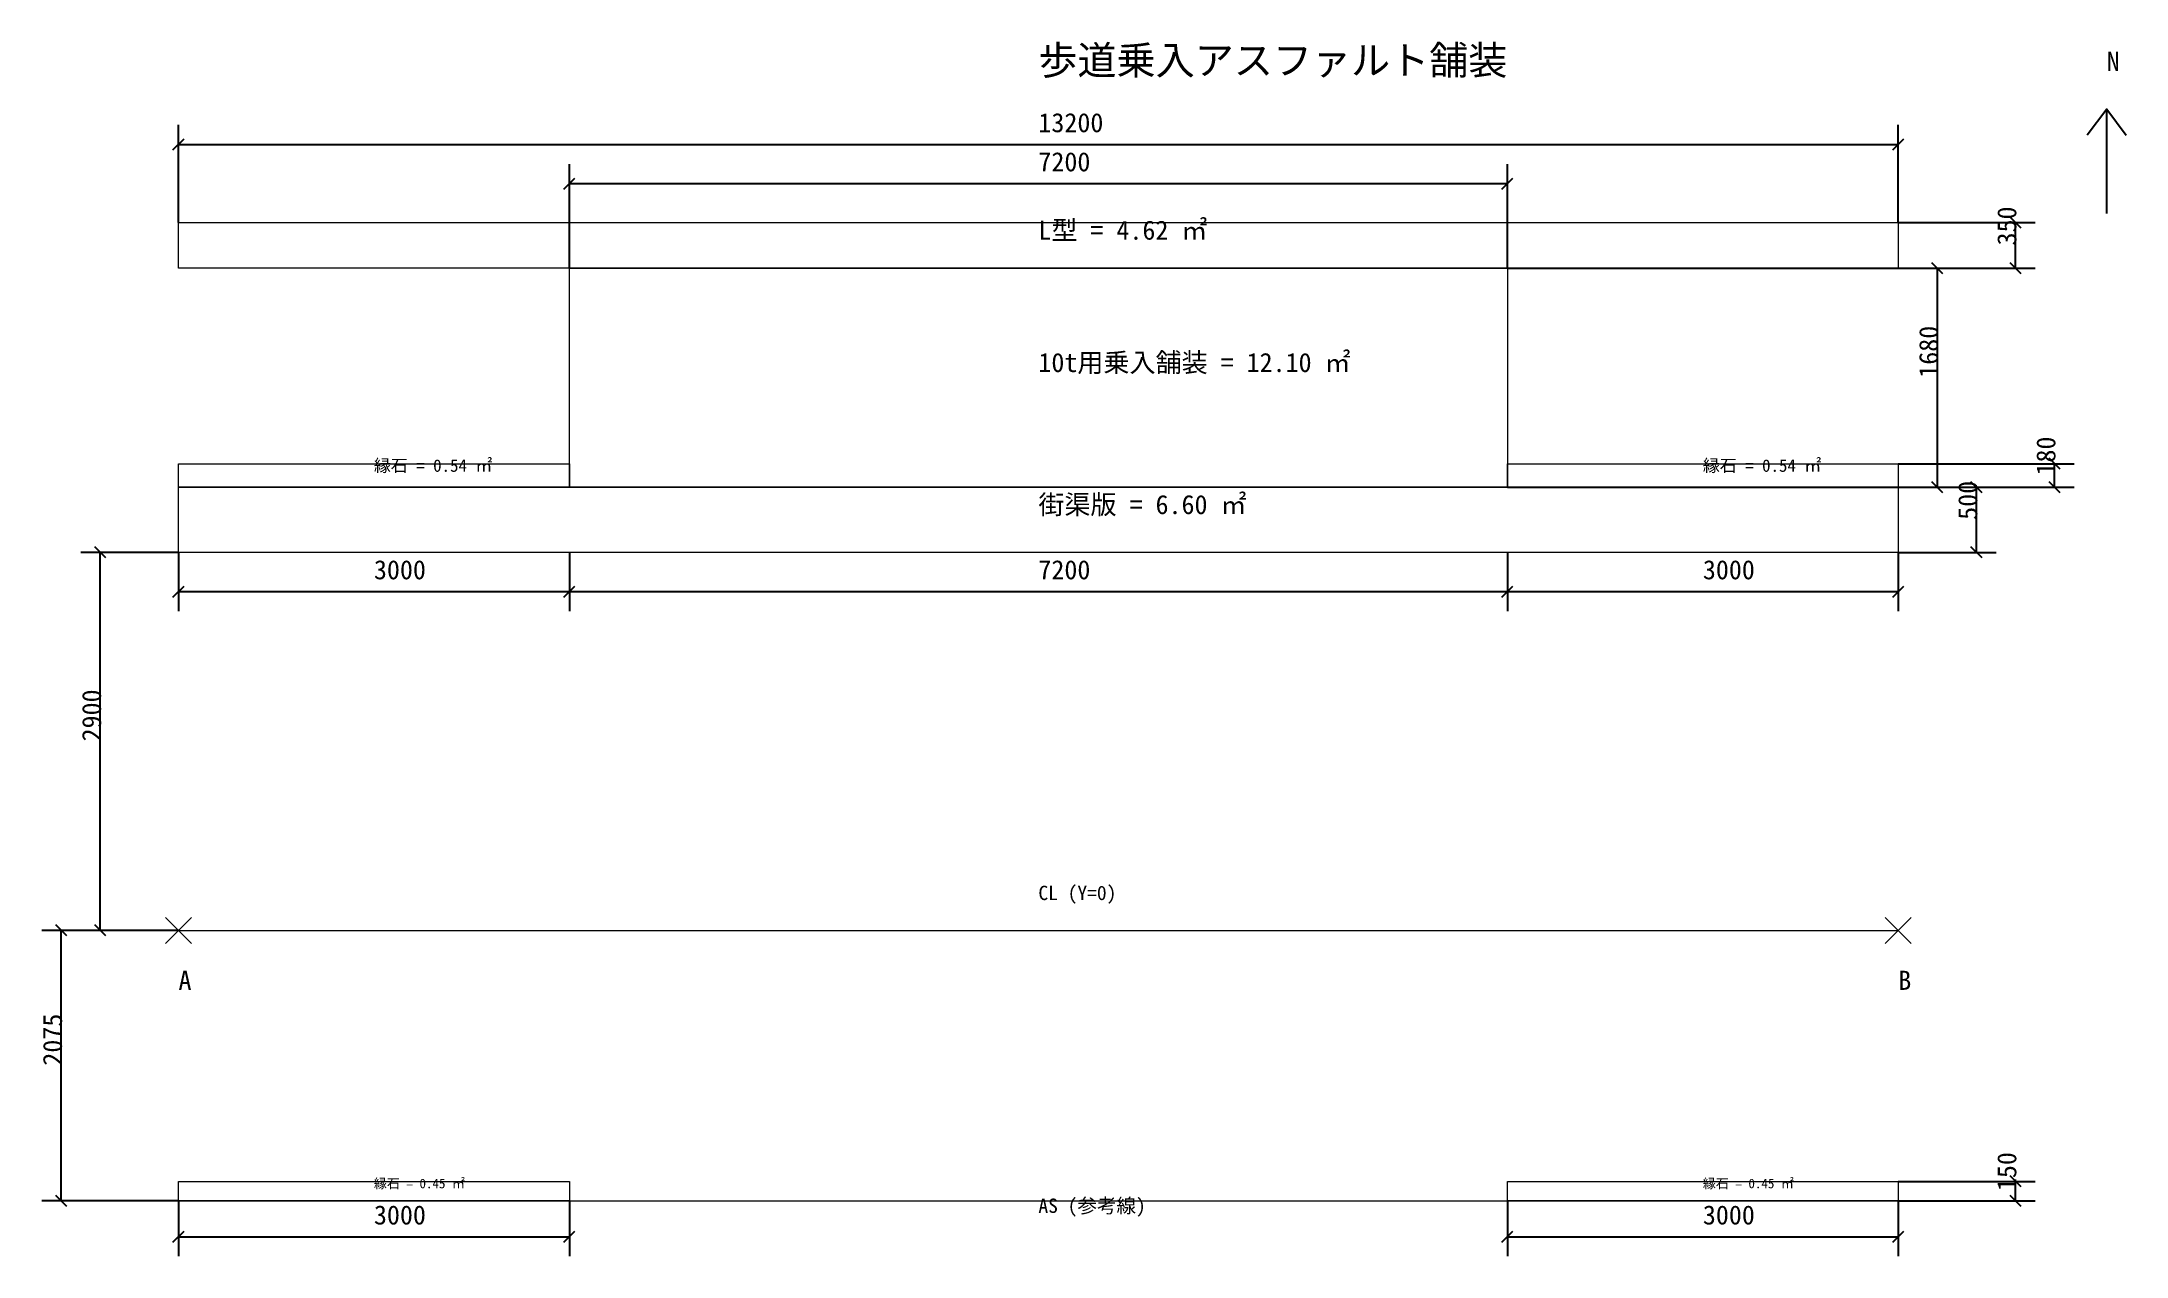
# Model space of a CAD drawing. Units: millimetres at full size. Extents: x -1050 to 14950, y -2500 to 6818.
import ezdxf
from ezdxf.enums import TextEntityAlignment as Align

# ---------------------------------------------------------------- set-up
doc = ezdxf.new("R2010")
doc.units = ezdxf.units.MM
for name, color, linetype, lineweight in [('0-0_OUTLINE', 7, 'Continuous', 18), ('0-1_EDGE', 8, 'Continuous', 18), ('0-2_EXIST', 9, 'Continuous', 18)]:
    doc.layers.add(name, color=color, linetype=linetype, lineweight=lineweight)
for name, color, linetype in [('0-3_DIM', 1, 'Continuous'), ('0-4_TEXT', 7, 'Continuous'), ('0-5_SYMBOL', 3, 'Continuous')]:
    doc.layers.add(name, color=color, linetype=linetype)
doc.styles.add('ＭＳ ゴシック', font='')
doc.styles.get('ＭＳ ゴシック').set_extended_font_data('MS Gothic')

msp = doc.modelspace()

# ---------------------------------------------------------------- linework, layer by layer
at = {"layer": '0-0_OUTLINE'}
for points in [[(0, 5430), (13200, 5430), (13200, 5080), (0, 5080)], [(0, 3580), (3000, 3580), (3000, 3400), (0, 3400)], [(10200, 3580), (13200, 3580), (13200, 3400), (10200, 3400)], [(0, 3400), (13200, 3400), (13200, 2900), (0, 2900)], [(0, -1925), (3000, -1925), (3000, -2075), (0, -2075)], [(10200, -1925), (13200, -1925), (13200, -2075), (10200, -2075)]]:
    msp.add_lwpolyline(points, close=True, dxfattribs=at)
at = {"layer": '0-0_OUTLINE', "color": 5}
msp.add_lwpolyline([(3000, 5080), (10200, 5080), (10200, 3400), (3000, 3400)], close=True, dxfattribs=at)
at = {"layer": '0-1_EDGE'}
for p, q in [((-100, -100), (100, 100)), ((-100, 100), (100, -100)), ((0, 0), (13200, 0)), ((13100, -100), (13300, 100)), ((13100, 100), (13300, -100))]:
    msp.add_line(p, q, dxfattribs=at)
at = {"layer": '0-2_EXIST'}
msp.add_line((0, -2075), (13200, -2075), dxfattribs=at)
at = {"layer": '0-3_DIM'}
for p, q in [((0, 5430), (0, 6180)), ((13200, 5430), (13200, 6180)), ((-42.426, 5987.574), (42.426, 6072.426)), ((0, 6030), (13200, 6030)), ((13157.574, 5987.574), (13242.426, 6072.426)), ((2957.574, 5687.574), (3042.426, 5772.426)), ((3000, 5080), (3000, 5880)), ((10157.574, 5687.574), (10242.426, 5772.426)), ((10200, 5080), (10200, 5880)), ((3000, 5730), (10200, 5730)), ((14142.426, 5387.574), (14057.574, 5472.426)), ((13200, 5430), (14250, 5430)), ((14100, 5080), (14100, 5430)), ((13542.426, 5037.574), (13457.574, 5122.426)), ((14142.426, 5037.574), (14057.574, 5122.426)), ((10200, 5080), (13650, 5080)), ((13200, 5080), (14250, 5080)), ((13500, 3400), (13500, 5080)), ((13200, 3580), (14550, 3580)), ((14442.426, 3537.574), (14357.574, 3622.426)), ((14400, 3400), (14400, 3580)), ((10200, 3400), (13650, 3400)), ((13200, 3400), (13950, 3400)), ((13200, 3400), (14550, 3400)), ((13542.426, 3357.574), (13457.574, 3442.426)), ((13842.426, 3357.574), (13757.574, 3442.426)), ((13800, 2900), (13800, 3400)), ((14442.426, 3357.574), (14357.574, 3442.426)), ((0, 2900), (-750, 2900)), ((-557.574, 2857.574), (-642.426, 2942.426)), ((-600, 0), (-600, 2900)), ((0, 2900), (0, 2450)), ((3000, 2900), (3000, 2450)), ((3000, 2900), (3000, 2450)), ((10200, 2900), (10200, 2450)), ((10200, 2900), (10200, 2450)), ((13200, 2900), (13200, 2450)), ((13200, 2900), (13950, 2900)), ((13842.426, 2857.574), (13757.574, 2942.426)), ((-42.426, 2557.574), (42.426, 2642.426)), ((0, 2600), (3000, 2600)), ((2957.574, 2557.574), (3042.426, 2642.426)), ((2957.574, 2557.574), (3042.426, 2642.426)), ((3000, 2600), (10200, 2600)), ((10157.574, 2557.574), (10242.426, 2642.426)), ((10157.574, 2557.574), (10242.426, 2642.426)), ((10200, 2600), (13200, 2600)), ((13157.574, 2557.574), (13242.426, 2642.426)), ((0, 0), (-1050, 0)), ((-857.574, -42.426), (-942.426, 42.426)), ((-900, -2075), (-900, 0)), ((0, 0), (-750, 0)), ((-557.574, -42.426), (-642.426, 42.426)), ((14142.426, -1967.426), (14057.574, -1882.574)), ((0, -2075), (-1050, -2075)), ((-857.574, -2117.426), (-942.426, -2032.574)), ((0, -2075), (0, -2500)), ((3000, -2075), (3000, -2500)), ((10200, -2075), (10200, -2500)), ((13200, -1925), (14250, -1925)), ((13200, -2075), (13200, -2500)), ((13200, -2075), (14250, -2075)), ((14142.426, -2117.426), (14057.574, -2032.574)), ((14100, -2075), (14100, -1925)), ((-42.426, -2392.426), (42.426, -2307.574)), ((0, -2350), (3000, -2350)), ((2957.574, -2392.426), (3042.426, -2307.574)), ((10157.574, -2392.426), (10242.426, -2307.574)), ((10200, -2350), (13200, -2350)), ((13157.574, -2392.426), (13242.426, -2307.574))]:
    msp.add_line(p, q, dxfattribs=at)
at = {"layer": '0-5_SYMBOL'}
msp.add_line((14800, 6300), (14950, 6100), dxfattribs=at)
msp.add_lwpolyline([(14800, 5500), (14800, 6300), (14650, 6100)], dxfattribs=at)

# ---------------------------------------------------------------- texts
at = {"layer": '0-4_TEXT', "style": 'ＭＳ ゴシック'}
for s, height, p in [('歩道乗入アスファルト舗装', 219.9, (6600, 6500)), ('13200', 146.6, (6600, 6080)), ('7200', 146.6, (6600, 5780)), ('L型 = 4.62 ㎡', 146.6, (6600, 5255)), ('10t用乗入舗装 = 12.10 ㎡', 146.6, (6600, 4240)), ('縁石 = 0.54 ㎡', 95.31, (1500, 3490)), ('縁石 = 0.54 ㎡', 95.31, (11700, 3490)), ('街渠版 = 6.60 ㎡', 146.6, (6600, 3150)), ('3000', 146.6, (1500, 2650)), ('7200', 146.6, (6600, 2650)), ('3000', 146.6, (11700, 2650)), ('CL (Y=0)', 110, (6600, 200)), ('A', 146.6, (0, -500)), ('B', 146.6, (13200, -500)), ('縁石 = 0.45 ㎡', 73.31, (1500, -2000)), ('縁石 = 0.45 ㎡', 73.31, (11700, -2000)), ('AS (参考線)', 110, (6600, -2200)), ('3000', 146.6, (1500, -2300)), ('3000', 146.6, (11700, -2300))]:
    msp.add_text(s, height=height, dxfattribs=at).set_placement(p, align=Align.BOTTOM_LEFT)
for s, p in [('350', (14150, 5255)), ('1680', (13550, 4240)), ('180', (14450, 3490)), ('500', (13850, 3150)), ('2900', (-550, 1450)), ('2075', (-850, -1037.5)), ('150', (14150, -2000))]:
    msp.add_text(s, height=146.6, rotation=90, dxfattribs=at).set_placement(p, align=Align.BOTTOM_LEFT)
at = {"layer": '0-5_SYMBOL', "color": 7, "style": 'ＭＳ ゴシック'}
msp.add_text('N', height=146.6, dxfattribs=at).set_placement((14800, 6550), align=Align.BOTTOM_LEFT)

doc.saveas('drawing.dxf')
